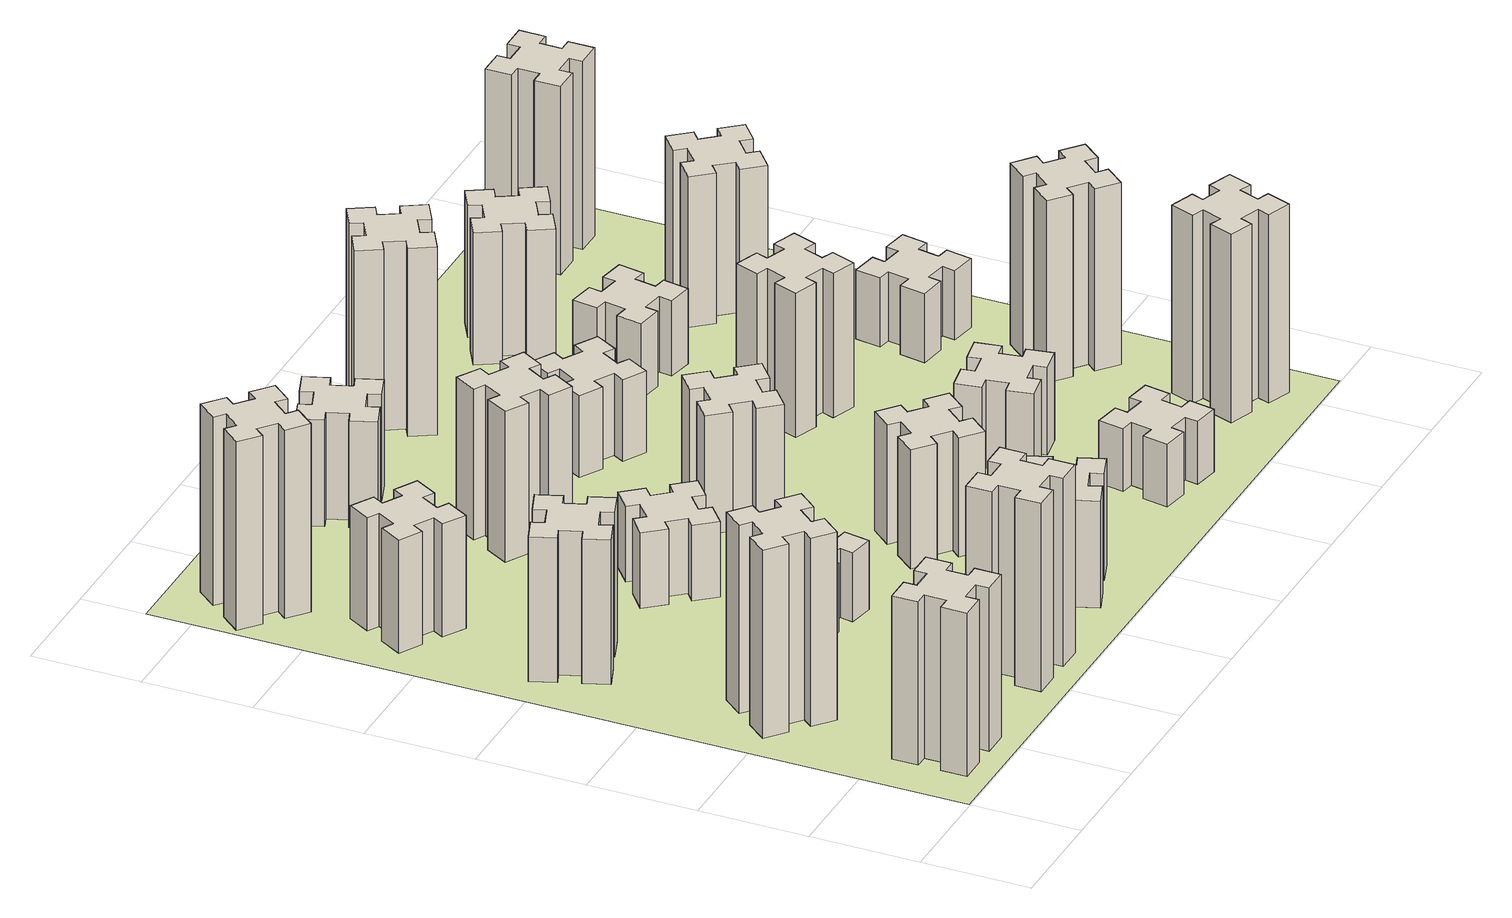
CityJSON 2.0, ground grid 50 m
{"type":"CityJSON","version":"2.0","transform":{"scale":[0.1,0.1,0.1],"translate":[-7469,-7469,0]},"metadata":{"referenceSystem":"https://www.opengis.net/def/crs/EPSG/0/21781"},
"CityObjects":{
"building1":{"type":"Building","attributes":{"class":"1000","function":"1000","usage":"1000","yearOfConstruction":2016,"roofType":"1000","measuredHeight":78,"storeysAboveGround":30,"storeysBelowGround":0},"geometry":[{"type":"Solid","lod":"1","boundaries":[[[[0,1,2,3,4,5,6,7,8,9,10,11,12,13,14,15,16,17,18,19]],[[17,16,20,21]],[[16,15,22,20]],[[15,14,23,22]],[[14,13,24,23]],[[13,12,25,24]],[[12,11,26,25]],[[11,10,27,26]],[[10,9,28,27]],[[9,8,29,28]],[[8,7,30,29]],[[7,6,31,30]],[[6,5,32,31]],[[5,4,33,32]],[[4,3,34,33]],[[3,2,35,34]],[[2,1,36,35]],[[1,0,37,36]],[[0,19,38,37]],[[19,18,39,38]],[[18,17,21,39]],[[24,25,26,27,28,29,30,31,32,33,34,35,36,37,38,39,21,20,22,23]]]]}]},
"building2":{"type":"Building","attributes":{"class":"1000","function":"1000","usage":"1000","yearOfConstruction":2016,"roofType":"1000","measuredHeight":90,"storeysAboveGround":30,"storeysBelowGround":0},"geometry":[{"type":"Solid","lod":"1","boundaries":[[[[40,41,42,43,44,45,46,47,48,49,50,51,52,53,54,55,56,57,58,59]],[[57,56,60,61]],[[56,55,62,60]],[[55,54,63,62]],[[54,53,64,63]],[[53,52,65,64]],[[52,51,66,65]],[[51,50,67,66]],[[50,49,68,67]],[[49,48,69,68]],[[48,47,70,69]],[[47,46,71,70]],[[46,45,72,71]],[[45,44,73,72]],[[44,43,74,73]],[[43,42,75,74]],[[42,41,76,75]],[[41,40,77,76]],[[40,59,78,77]],[[59,58,79,78]],[[58,57,61,79]],[[64,65,66,67,68,69,70,71,72,73,74,75,76,77,78,79,61,60,62,63]]]]}]},
"building3":{"type":"Building","attributes":{"class":"1000","function":"1000","usage":"1000","yearOfConstruction":2016,"roofType":"1000","measuredHeight":69,"storeysAboveGround":30,"storeysBelowGround":0},"geometry":[{"type":"Solid","lod":"1","boundaries":[[[[80,81,82,83,84,85,86,87,88,89,90,91,92,93,94,95,96,97,98,99]],[[97,96,100,101]],[[96,95,102,100]],[[95,94,103,102]],[[94,93,104,103]],[[93,92,105,104]],[[92,91,106,105]],[[91,90,107,106]],[[90,89,108,107]],[[89,88,109,108]],[[88,87,110,109]],[[87,86,111,110]],[[86,85,112,111]],[[85,84,113,112]],[[84,83,114,113]],[[83,82,115,114]],[[82,81,116,115]],[[81,80,117,116]],[[80,99,118,117]],[[99,98,119,118]],[[98,97,101,119]],[[104,105,106,107,108,109,110,111,112,113,114,115,116,117,118,119,101,100,102,103]]]]}]},
"building4":{"type":"Building","attributes":{"class":"1000","function":"1000","usage":"1000","yearOfConstruction":2016,"roofType":"1000","measuredHeight":54,"storeysAboveGround":30,"storeysBelowGround":0},"geometry":[{"type":"Solid","lod":"1","boundaries":[[[[120,121,122,123,124,125,126,127,128,129,130,131,132,133,134,135,136,137,138,139]],[[137,136,140,141]],[[136,135,142,140]],[[135,134,143,142]],[[134,133,144,143]],[[133,132,145,144]],[[132,131,146,145]],[[131,130,147,146]],[[130,129,148,147]],[[129,128,149,148]],[[128,127,150,149]],[[127,126,151,150]],[[126,125,152,151]],[[125,124,153,152]],[[124,123,154,153]],[[123,122,155,154]],[[122,121,156,155]],[[121,120,157,156]],[[120,139,158,157]],[[139,138,159,158]],[[138,137,141,159]],[[144,145,146,147,148,149,150,151,152,153,154,155,156,157,158,159,141,140,142,143]]]]}]},
"building5":{"type":"Building","attributes":{"class":"1000","function":"1000","usage":"1000","yearOfConstruction":2016,"roofType":"1000","measuredHeight":90,"storeysAboveGround":30,"storeysBelowGround":0},"geometry":[{"type":"Solid","lod":"1","boundaries":[[[[160,161,162,163,164,165,166,167,168,169,170,171,172,173,174,175,176,177,178,179]],[[177,176,180,181]],[[176,175,182,180]],[[175,174,183,182]],[[174,173,184,183]],[[173,172,185,184]],[[172,171,186,185]],[[171,170,187,186]],[[170,169,188,187]],[[169,168,189,188]],[[168,167,190,189]],[[167,166,191,190]],[[166,165,192,191]],[[165,164,193,192]],[[164,163,194,193]],[[163,162,195,194]],[[162,161,196,195]],[[161,160,197,196]],[[160,179,198,197]],[[179,178,199,198]],[[178,177,181,199]],[[184,185,186,187,188,189,190,191,192,193,194,195,196,197,198,199,181,180,182,183]]]]}]},
"building6":{"type":"Building","attributes":{"class":"1000","function":"1000","usage":"1000","yearOfConstruction":2016,"roofType":"1000","measuredHeight":90,"storeysAboveGround":30,"storeysBelowGround":0},"geometry":[{"type":"Solid","lod":"1","boundaries":[[[[200,201,202,203,204,205,206,207,208,209,210,211,212,213,214,215,216,217,218,219]],[[217,216,220,221]],[[216,215,222,220]],[[215,214,223,222]],[[214,213,224,223]],[[213,212,225,224]],[[212,211,226,225]],[[211,210,227,226]],[[210,209,228,227]],[[209,208,229,228]],[[208,207,230,229]],[[207,206,231,230]],[[206,205,232,231]],[[205,204,233,232]],[[204,203,234,233]],[[203,202,235,234]],[[202,201,236,235]],[[201,200,237,236]],[[200,219,238,237]],[[219,218,239,238]],[[218,217,221,239]],[[224,225,226,227,228,229,230,231,232,233,234,235,236,237,238,239,221,220,222,223]]]]}]},
"building7":{"type":"Building","attributes":{"class":"1000","function":"1000","usage":"1000","yearOfConstruction":2016,"roofType":"1000","measuredHeight":33,"storeysAboveGround":30,"storeysBelowGround":0},"geometry":[{"type":"Solid","lod":"1","boundaries":[[[[240,241,242,243,244,245,246,247,248,249,250,251,252,253,254,255,256,257,258,259]],[[257,256,260,261]],[[256,255,262,260]],[[255,254,263,262]],[[254,253,264,263]],[[253,252,265,264]],[[252,251,266,265]],[[251,250,267,266]],[[250,249,268,267]],[[249,248,269,268]],[[248,247,270,269]],[[247,246,271,270]],[[246,245,272,271]],[[245,244,273,272]],[[244,243,274,273]],[[243,242,275,274]],[[242,241,276,275]],[[241,240,277,276]],[[240,259,278,277]],[[259,258,279,278]],[[258,257,261,279]],[[264,265,266,267,268,269,270,271,272,273,274,275,276,277,278,279,261,260,262,263]]]]}]},
"building8":{"type":"Building","attributes":{"class":"1000","function":"1000","usage":"1000","yearOfConstruction":2016,"roofType":"1000","measuredHeight":36,"storeysAboveGround":30,"storeysBelowGround":0},"geometry":[{"type":"Solid","lod":"1","boundaries":[[[[280,281,282,283,284,285,286,287,288,289,290,291,292,293,294,295,296,297,298,299]],[[297,296,300,301]],[[296,295,302,300]],[[295,294,303,302]],[[294,293,304,303]],[[293,292,305,304]],[[292,291,306,305]],[[291,290,307,306]],[[290,289,308,307]],[[289,288,309,308]],[[288,287,310,309]],[[287,286,311,310]],[[286,285,312,311]],[[285,284,313,312]],[[284,283,314,313]],[[283,282,315,314]],[[282,281,316,315]],[[281,280,317,316]],[[280,299,318,317]],[[299,298,319,318]],[[298,297,301,319]],[[304,305,306,307,308,309,310,311,312,313,314,315,316,317,318,319,301,300,302,303]]]]}]},
"building9":{"type":"Building","attributes":{"class":"1000","function":"1000","usage":"1000","yearOfConstruction":2016,"roofType":"1000","measuredHeight":51,"storeysAboveGround":30,"storeysBelowGround":0},"geometry":[{"type":"Solid","lod":"1","boundaries":[[[[320,321,322,323,324,325,326,327,328,329,330,331,332,333,334,335,336,337,338,339]],[[337,336,340,341]],[[336,335,342,340]],[[335,334,343,342]],[[334,333,344,343]],[[333,332,345,344]],[[332,331,346,345]],[[331,330,347,346]],[[330,329,348,347]],[[329,328,349,348]],[[328,327,350,349]],[[327,326,351,350]],[[326,325,352,351]],[[325,324,353,352]],[[324,323,354,353]],[[323,322,355,354]],[[322,321,356,355]],[[321,320,357,356]],[[320,339,358,357]],[[339,338,359,358]],[[338,337,341,359]],[[344,345,346,347,348,349,350,351,352,353,354,355,356,357,358,359,341,340,342,343]]]]}]},
"building10":{"type":"Building","attributes":{"class":"1000","function":"1000","usage":"1000","yearOfConstruction":2016,"roofType":"1000","measuredHeight":72,"storeysAboveGround":30,"storeysBelowGround":0},"geometry":[{"type":"Solid","lod":"1","boundaries":[[[[360,361,362,363,364,365,366,367,368,369,370,371,372,373,374,375,376,377,378,379]],[[377,376,380,381]],[[376,375,382,380]],[[375,374,383,382]],[[374,373,384,383]],[[373,372,385,384]],[[372,371,386,385]],[[371,370,387,386]],[[370,369,388,387]],[[369,368,389,388]],[[368,367,390,389]],[[367,366,391,390]],[[366,365,392,391]],[[365,364,393,392]],[[364,363,394,393]],[[363,362,395,394]],[[362,361,396,395]],[[361,360,397,396]],[[360,379,398,397]],[[379,378,399,398]],[[378,377,381,399]],[[384,385,386,387,388,389,390,391,392,393,394,395,396,397,398,399,381,380,382,383]]]]}]},
"building11":{"type":"Building","attributes":{"class":"1000","function":"1000","usage":"1000","yearOfConstruction":2016,"roofType":"1000","measuredHeight":51,"storeysAboveGround":30,"storeysBelowGround":0},"geometry":[{"type":"Solid","lod":"1","boundaries":[[[[400,401,402,403,404,405,406,407,408,409,410,411,412,413,414,415,416,417,418,419]],[[417,416,420,421]],[[416,415,422,420]],[[415,414,423,422]],[[414,413,424,423]],[[413,412,425,424]],[[412,411,426,425]],[[411,410,427,426]],[[410,409,428,427]],[[409,408,429,428]],[[408,407,430,429]],[[407,406,431,430]],[[406,405,432,431]],[[405,404,433,432]],[[404,403,434,433]],[[403,402,435,434]],[[402,401,436,435]],[[401,400,437,436]],[[400,419,438,437]],[[419,418,439,438]],[[418,417,421,439]],[[424,425,426,427,428,429,430,431,432,433,434,435,436,437,438,439,421,420,422,423]]]]}]},
"building12":{"type":"Building","attributes":{"class":"1000","function":"1000","usage":"1000","yearOfConstruction":2016,"roofType":"1000","measuredHeight":57,"storeysAboveGround":30,"storeysBelowGround":0},"geometry":[{"type":"Solid","lod":"1","boundaries":[[[[440,441,442,443,444,445,446,447,448,449,450,451,452,453,454,455,456,457,458,459]],[[457,456,460,461]],[[456,455,462,460]],[[455,454,463,462]],[[454,453,464,463]],[[453,452,465,464]],[[452,451,466,465]],[[451,450,467,466]],[[450,449,468,467]],[[449,448,469,468]],[[448,447,470,469]],[[447,446,471,470]],[[446,445,472,471]],[[445,444,473,472]],[[444,443,474,473]],[[443,442,475,474]],[[442,441,476,475]],[[441,440,477,476]],[[440,459,478,477]],[[459,458,479,478]],[[458,457,461,479]],[[464,465,466,467,468,469,470,471,472,473,474,475,476,477,478,479,461,460,462,463]]]]}]},
"building13":{"type":"Building","attributes":{"class":"1000","function":"1000","usage":"1000","yearOfConstruction":2016,"roofType":"1000","measuredHeight":57,"storeysAboveGround":30,"storeysBelowGround":0},"geometry":[{"type":"Solid","lod":"1","boundaries":[[[[480,481,482,483,484,485,486,487,488,489,490,491,492,493,494,495,496,497,498,499]],[[497,496,500,501]],[[496,495,502,500]],[[495,494,503,502]],[[494,493,504,503]],[[493,492,505,504]],[[492,491,506,505]],[[491,490,507,506]],[[490,489,508,507]],[[489,488,509,508]],[[488,487,510,509]],[[487,486,511,510]],[[486,485,512,511]],[[485,484,513,512]],[[484,483,514,513]],[[483,482,515,514]],[[482,481,516,515]],[[481,480,517,516]],[[480,499,518,517]],[[499,498,519,518]],[[498,497,501,519]],[[504,505,506,507,508,509,510,511,512,513,514,515,516,517,518,519,501,500,502,503]]]]}]},
"building14":{"type":"Building","attributes":{"class":"1000","function":"1000","usage":"1000","yearOfConstruction":2016,"roofType":"1000","measuredHeight":39,"storeysAboveGround":30,"storeysBelowGround":0},"geometry":[{"type":"Solid","lod":"1","boundaries":[[[[520,521,522,523,524,525,526,527,528,529,530,531,532,533,534,535,536,537,538,539]],[[537,536,540,541]],[[536,535,542,540]],[[535,534,543,542]],[[534,533,544,543]],[[533,532,545,544]],[[532,531,546,545]],[[531,530,547,546]],[[530,529,548,547]],[[529,528,549,548]],[[528,527,550,549]],[[527,526,551,550]],[[526,525,552,551]],[[525,524,553,552]],[[524,523,554,553]],[[523,522,555,554]],[[522,521,556,555]],[[521,520,557,556]],[[520,539,558,557]],[[539,538,559,558]],[[538,537,541,559]],[[544,545,546,547,548,549,550,551,552,553,554,555,556,557,558,559,541,540,542,543]]]]}]},
"building15":{"type":"Building","attributes":{"class":"1000","function":"1000","usage":"1000","yearOfConstruction":2016,"roofType":"1000","measuredHeight":30,"storeysAboveGround":30,"storeysBelowGround":0},"geometry":[{"type":"Solid","lod":"1","boundaries":[[[[560,561,562,563,564,565,566,567,568,569,570,571,572,573,574,575,576,577,578,579]],[[577,576,580,581]],[[576,575,582,580]],[[575,574,583,582]],[[574,573,584,583]],[[573,572,585,584]],[[572,571,586,585]],[[571,570,587,586]],[[570,569,588,587]],[[569,568,589,588]],[[568,567,590,589]],[[567,566,591,590]],[[566,565,592,591]],[[565,564,593,592]],[[564,563,594,593]],[[563,562,595,594]],[[562,561,596,595]],[[561,560,597,596]],[[560,579,598,597]],[[579,578,599,598]],[[578,577,581,599]],[[584,585,586,587,588,589,590,591,592,593,594,595,596,597,598,599,581,580,582,583]]]]}]},
"building16":{"type":"Building","attributes":{"class":"1000","function":"1000","usage":"1000","yearOfConstruction":2016,"roofType":"1000","measuredHeight":90,"storeysAboveGround":30,"storeysBelowGround":0},"geometry":[{"type":"Solid","lod":"1","boundaries":[[[[600,601,602,603,604,605,606,607,608,609,610,611,612,613,614,615,616,617,618,619]],[[617,616,620,621]],[[616,615,622,620]],[[615,614,623,622]],[[614,613,624,623]],[[613,612,625,624]],[[612,611,626,625]],[[611,610,627,626]],[[610,609,628,627]],[[609,608,629,628]],[[608,607,630,629]],[[607,606,631,630]],[[606,605,632,631]],[[605,604,633,632]],[[604,603,634,633]],[[603,602,635,634]],[[602,601,636,635]],[[601,600,637,636]],[[600,619,638,637]],[[619,618,639,638]],[[618,617,621,639]],[[624,625,626,627,628,629,630,631,632,633,634,635,636,637,638,639,621,620,622,623]]]]}]},
"building17":{"type":"Building","attributes":{"class":"1000","function":"1000","usage":"1000","yearOfConstruction":2016,"roofType":"1000","measuredHeight":42,"storeysAboveGround":30,"storeysBelowGround":0},"geometry":[{"type":"Solid","lod":"1","boundaries":[[[[640,641,642,643,644,645,646,647,648,649,650,651,652,653,654,655,656,657,658,659]],[[657,656,660,661]],[[656,655,662,660]],[[655,654,663,662]],[[654,653,664,663]],[[653,652,665,664]],[[652,651,666,665]],[[651,650,667,666]],[[650,649,668,667]],[[649,648,669,668]],[[648,647,670,669]],[[647,646,671,670]],[[646,645,672,671]],[[645,644,673,672]],[[644,643,674,673]],[[643,642,675,674]],[[642,641,676,675]],[[641,640,677,676]],[[640,659,678,677]],[[659,658,679,678]],[[658,657,661,679]],[[664,665,666,667,668,669,670,671,672,673,674,675,676,677,678,679,661,660,662,663]]]]}]},
"building18":{"type":"Building","attributes":{"class":"1000","function":"1000","usage":"1000","yearOfConstruction":2016,"roofType":"1000","measuredHeight":69,"storeysAboveGround":30,"storeysBelowGround":0},"geometry":[{"type":"Solid","lod":"1","boundaries":[[[[680,681,682,683,684,685,686,687,688,689,690,691,692,693,694,695,696,697,698,699]],[[697,696,700,701]],[[696,695,702,700]],[[695,694,703,702]],[[694,693,704,703]],[[693,692,705,704]],[[692,691,706,705]],[[691,690,707,706]],[[690,689,708,707]],[[689,688,709,708]],[[688,687,710,709]],[[687,686,711,710]],[[686,685,712,711]],[[685,684,713,712]],[[684,683,714,713]],[[683,682,715,714]],[[682,681,716,715]],[[681,680,717,716]],[[680,699,718,717]],[[699,698,719,718]],[[698,697,701,719]],[[704,705,706,707,708,709,710,711,712,713,714,715,716,717,718,719,701,700,702,703]]]]}]},
"building19":{"type":"Building","attributes":{"class":"1000","function":"1000","usage":"1000","yearOfConstruction":2016,"roofType":"1000","measuredHeight":36,"storeysAboveGround":30,"storeysBelowGround":0},"geometry":[{"type":"Solid","lod":"1","boundaries":[[[[720,721,722,723,724,725,726,727,728,729,730,731,732,733,734,735,736,737,738,739]],[[737,736,740,741]],[[736,735,742,740]],[[735,734,743,742]],[[734,733,744,743]],[[733,732,745,744]],[[732,731,746,745]],[[731,730,747,746]],[[730,729,748,747]],[[729,728,749,748]],[[728,727,750,749]],[[727,726,751,750]],[[726,725,752,751]],[[725,724,753,752]],[[724,723,754,753]],[[723,722,755,754]],[[722,721,756,755]],[[721,720,757,756]],[[720,739,758,757]],[[739,738,759,758]],[[738,737,741,759]],[[744,745,746,747,748,749,750,751,752,753,754,755,756,757,758,759,741,740,742,743]]]]}]},
"building20":{"type":"Building","attributes":{"class":"1000","function":"1000","usage":"1000","yearOfConstruction":2016,"roofType":"1000","measuredHeight":90,"storeysAboveGround":30,"storeysBelowGround":0},"geometry":[{"type":"Solid","lod":"1","boundaries":[[[[760,761,762,763,764,765,766,767,768,769,770,771,772,773,774,775,776,777,778,779]],[[777,776,780,781]],[[776,775,782,780]],[[775,774,783,782]],[[774,773,784,783]],[[773,772,785,784]],[[772,771,786,785]],[[771,770,787,786]],[[770,769,788,787]],[[769,768,789,788]],[[768,767,790,789]],[[767,766,791,790]],[[766,765,792,791]],[[765,764,793,792]],[[764,763,794,793]],[[763,762,795,794]],[[762,761,796,795]],[[761,760,797,796]],[[760,779,798,797]],[[779,778,799,798]],[[778,777,781,799]],[[784,785,786,787,788,789,790,791,792,793,794,795,796,797,798,799,781,780,782,783]]]]}]},
"building21":{"type":"Building","attributes":{"class":"1000","function":"1000","usage":"1000","yearOfConstruction":2016,"roofType":"1000","measuredHeight":63,"storeysAboveGround":30,"storeysBelowGround":0},"geometry":[{"type":"Solid","lod":"1","boundaries":[[[[800,801,802,803,804,805,806,807,808,809,810,811,812,813,814,815,816,817,818,819]],[[817,816,820,821]],[[816,815,822,820]],[[815,814,823,822]],[[814,813,824,823]],[[813,812,825,824]],[[812,811,826,825]],[[811,810,827,826]],[[810,809,828,827]],[[809,808,829,828]],[[808,807,830,829]],[[807,806,831,830]],[[806,805,832,831]],[[805,804,833,832]],[[804,803,834,833]],[[803,802,835,834]],[[802,801,836,835]],[[801,800,837,836]],[[800,819,838,837]],[[819,818,839,838]],[[818,817,821,839]],[[824,825,826,827,828,829,830,831,832,833,834,835,836,837,838,839,821,820,822,823]]]]}]},
"building22":{"type":"Building","attributes":{"class":"1000","function":"1000","usage":"1000","yearOfConstruction":2016,"roofType":"1000","measuredHeight":87,"storeysAboveGround":30,"storeysBelowGround":0},"geometry":[{"type":"Solid","lod":"1","boundaries":[[[[840,841,842,843,844,845,846,847,848,849,850,851,852,853,854,855,856,857,858,859]],[[857,856,860,861]],[[856,855,862,860]],[[855,854,863,862]],[[854,853,864,863]],[[853,852,865,864]],[[852,851,866,865]],[[851,850,867,866]],[[850,849,868,867]],[[849,848,869,868]],[[848,847,870,869]],[[847,846,871,870]],[[846,845,872,871]],[[845,844,873,872]],[[844,843,874,873]],[[843,842,875,874]],[[842,841,876,875]],[[841,840,877,876]],[[840,859,878,877]],[[859,858,879,878]],[[858,857,861,879]],[[864,865,866,867,868,869,870,871,872,873,874,875,876,877,878,879,861,860,862,863]]]]}]},
"building23":{"type":"Building","attributes":{"class":"1000","function":"1000","usage":"1000","yearOfConstruction":2016,"roofType":"1000","measuredHeight":33,"storeysAboveGround":30,"storeysBelowGround":0},"geometry":[{"type":"Solid","lod":"1","boundaries":[[[[880,881,882,883,884,885,886,887,888,889,890,891,892,893,894,895,896,897,898,899]],[[897,896,900,901]],[[896,895,902,900]],[[895,894,903,902]],[[894,893,904,903]],[[893,892,905,904]],[[892,891,906,905]],[[891,890,907,906]],[[890,889,908,907]],[[889,888,909,908]],[[888,887,910,909]],[[887,886,911,910]],[[886,885,912,911]],[[885,884,913,912]],[[884,883,914,913]],[[883,882,915,914]],[[882,881,916,915]],[[881,880,917,916]],[[880,899,918,917]],[[899,898,919,918]],[[898,897,901,919]],[[904,905,906,907,908,909,910,911,912,913,914,915,916,917,918,919,901,900,902,903]]]]}]},
"building24":{"type":"Building","attributes":{"class":"1000","function":"1000","usage":"1000","yearOfConstruction":2016,"roofType":"1000","measuredHeight":72,"storeysAboveGround":30,"storeysBelowGround":0},"geometry":[{"type":"Solid","lod":"1","boundaries":[[[[920,921,922,923,924,925,926,927,928,929,930,931,932,933,934,935,936,937,938,939]],[[937,936,940,941]],[[936,935,942,940]],[[935,934,943,942]],[[934,933,944,943]],[[933,932,945,944]],[[932,931,946,945]],[[931,930,947,946]],[[930,929,948,947]],[[929,928,949,948]],[[928,927,950,949]],[[927,926,951,950]],[[926,925,952,951]],[[925,924,953,952]],[[924,923,954,953]],[[923,922,955,954]],[[922,921,956,955]],[[921,920,957,956]],[[920,939,958,957]],[[939,938,959,958]],[[938,937,941,959]],[[944,945,946,947,948,949,950,951,952,953,954,955,956,957,958,959,941,940,942,943]]]]}]},
"building25":{"type":"Building","attributes":{"class":"1000","function":"1000","usage":"1000","yearOfConstruction":2016,"roofType":"1000","measuredHeight":90,"storeysAboveGround":30,"storeysBelowGround":0},"geometry":[{"type":"Solid","lod":"1","boundaries":[[[[960,961,962,963,964,965,966,967,968,969,970,971,972,973,974,975,976,977,978,979]],[[977,976,980,981]],[[976,975,982,980]],[[975,974,983,982]],[[974,973,984,983]],[[973,972,985,984]],[[972,971,986,985]],[[971,970,987,986]],[[970,969,988,987]],[[969,968,989,988]],[[968,967,990,989]],[[967,966,991,990]],[[966,965,992,991]],[[965,964,993,992]],[[964,963,994,993]],[[963,962,995,994]],[[962,961,996,995]],[[961,960,997,996]],[[960,979,998,997]],[[979,978,999,998]],[[978,977,981,999]],[[984,985,986,987,988,989,990,991,992,993,994,995,996,997,998,999,981,980,982,983]]]]}]},
"landuse1":{"type":"LandUse","attributes":{"name":"plot1","function":"1010"},"geometry":[{"type":"MultiSurface","lod":"1","boundaries":[[[1000,1001,1002,1003]]]}]}
},
"vertices":[
[265,325,0],[265,225,0],[205,225,0],[205,105,0],[325,105,0],[325,165,0],[425,165,0],[425,105,0],[545,105,0],[545,225,0],[485,225,0],[485,325,0],[545,325,0],[545,445,0],[425,445,0],[425,385,0],[325,385,0],[325,445,0],[205,445,0],[205,325,0],[325,385,780],[325,445,780],[425,385,780],[425,445,780],[545,445,780],[545,325,780],[485,325,780],[485,225,780],[545,225,780],[545,105,780],[425,105,780],[425,165,780],[325,165,780],[325,105,780],[205,105,780],[205,225,780],[265,225,780],[265,325,780],[205,325,780],[205,445,780],
[484,1067,0],[408,1132,0],[446,1178,0],[354,1255,0],[277,1163,0],[323,1124,0],[259,1048,0],[213,1086,0],[136,994,0],[228,917,0],[266,963,0],[343,899,0],[304,853,0],[396,776,0],[473,868,0],[427,906,0],[492,983,0],[538,944,0],[615,1036,0],[523,1113,0],[492,983,900],[538,944,900],[427,906,900],[473,868,900],[396,776,900],[304,853,900],[343,899,900],[266,963,900],[228,917,900],[136,994,900],[213,1086,900],[259,1048,900],[323,1124,900],[277,1163,900],[354,1255,900],[446,1178,900],[408,1132,900],[484,1067,900],[523,1113,900],[615,1036,900],
[366,1835,0],[460,1869,0],[480,1813,0],[593,1854,0],[552,1967,0],[496,1946,0],[462,2040,0],[518,2060,0],[477,2173,0],[364,2132,0],[385,2076,0],[291,2042,0],[270,2098,0],[157,2057,0],[199,1944,0],[255,1965,0],[289,1871,0],[233,1850,0],[274,1737,0],[387,1779,0],[289,1871,690],[233,1850,690],[255,1965,690],[199,1944,690],[157,2057,690],[270,2098,690],[291,2042,690],[385,2076,690],[364,2132,690],[477,2173,690],[518,2060,690],[462,2040,690],[496,1946,690],[552,1967,690],[593,1854,690],[480,1813,690],[460,1869,690],[366,1835,690],[387,1779,690],[274,1737,690],
[446,2597,0],[496,2684,0],[548,2654,0],[608,2758,0],[504,2818,0],[474,2766,0],[387,2816,0],[417,2868,0],[313,2928,0],[253,2824,0],[305,2794,0],[255,2707,0],[203,2737,0],[143,2633,0],[247,2573,0],[277,2625,0],[364,2575,0],[334,2523,0],[438,2463,0],[498,2567,0],[364,2575,540],[334,2523,540],[277,2625,540],[247,2573,540],[143,2633,540],[203,2737,540],[255,2707,540],[305,2794,540],[253,2824,540],[313,2928,540],[417,2868,540],[387,2816,540],[474,2766,540],[504,2818,540],[608,2758,540],[548,2654,540],[496,2684,540],[446,2597,540],[498,2567,540],[438,2463,540],
[1065,165,0],[1165,165,0],[1165,105,0],[1285,105,0],[1285,225,0],[1225,225,0],[1225,325,0],[1285,325,0],[1285,445,0],[1165,445,0],[1165,385,0],[1065,385,0],[1065,445,0],[945,445,0],[945,325,0],[1005,325,0],[1005,225,0],[945,225,0],[945,105,0],[1065,105,0],[1005,225,900],[945,225,900],[1005,325,900],[945,325,900],[945,445,900],[1065,445,900],[1065,385,900],[1165,385,900],[1165,445,900],[1285,445,900],[1285,325,900],[1225,325,900],[1225,225,900],[1285,225,900],[1285,105,900],[1165,105,900],[1165,165,900],[1065,165,900],[1065,105,900],[945,105,900],
[384,3387,0],[308,3452,0],[346,3498,0],[254,3575,0],[177,3483,0],[223,3444,0],[159,3368,0],[113,3406,0],[36,3314,0],[128,3237,0],[166,3283,0],[243,3219,0],[204,3173,0],[296,3096,0],[373,3188,0],[327,3226,0],[392,3303,0],[438,3264,0],[515,3356,0],[423,3433,0],[392,3303,900],[438,3264,900],[327,3226,900],[373,3188,900],[296,3096,900],[204,3173,900],[243,3219,900],[166,3283,900],[128,3237,900],[36,3314,900],[113,3406,900],[159,3368,900],[223,3444,900],[177,3483,900],[254,3575,900],[346,3498,900],[308,3452,900],[384,3387,900],[423,3433,900],[515,3356,900],
[1047,1116,0],[1145,1098,0],[1135,1039,0],[1253,1018,0],[1274,1137,0],[1215,1147,0],[1232,1245,0],[1291,1235,0],[1312,1353,0],[1194,1374,0],[1184,1315,0],[1085,1332,0],[1096,1391,0],[977,1412,0],[957,1294,0],[1016,1284,0],[998,1185,0],[939,1196,0],[918,1077,0],[1037,1057,0],[998,1185,330],[939,1196,330],[1016,1284,330],[957,1294,330],[977,1412,330],[1096,1391,330],[1085,1332,330],[1184,1315,330],[1194,1374,330],[1312,1353,330],[1291,1235,330],[1232,1245,330],[1215,1147,330],[1274,1137,330],[1253,1018,330],[1135,1039,330],[1145,1098,330],[1047,1116,330],[1037,1057,330],[918,1077,330],
[1083,1972,0],[1006,1907,0],[968,1953,0],[876,1876,0],[953,1784,0],[999,1823,0],[1063,1746,0],[1017,1708,0],[1094,1616,0],[1186,1693,0],[1148,1739,0],[1224,1803,0],[1263,1757,0],[1355,1834,0],[1278,1926,0],[1232,1888,0],[1167,1964,0],[1213,2003,0],[1136,2095,0],[1044,2018,0],[1167,1964,360],[1213,2003,360],[1232,1888,360],[1278,1926,360],[1355,1834,360],[1263,1757,360],[1224,1803,360],[1148,1739,360],[1186,1693,360],[1094,1616,360],[1017,1708,360],[1063,1746,360],[999,1823,360],[953,1784,360],[876,1876,360],[968,1953,360],[1006,1907,360],[1083,1972,360],[1044,2018,360],[1136,2095,360],
[1765,496,0],[1671,462,0],[1650,518,0],[1537,477,0],[1579,364,0],[1635,385,0],[1669,291,0],[1613,270,0],[1654,157,0],[1767,199,0],[1746,255,0],[1840,289,0],[1860,233,0],[1973,274,0],[1932,387,0],[1876,366,0],[1842,460,0],[1898,480,0],[1857,593,0],[1744,552,0],[1842,460,510],[1898,480,510],[1876,366,510],[1932,387,510],[1973,274,510],[1860,233,510],[1840,289,510],[1746,255,510],[1767,199,510],[1654,157,510],[1613,270,510],[1669,291,510],[1635,385,510],[1579,364,510],[1537,477,510],[1650,518,510],[1671,462,510],[1765,496,510],[1744,552,510],[1857,593,510],
[1314,2666,0],[1227,2716,0],[1257,2768,0],[1153,2828,0],[1093,2724,0],[1145,2694,0],[1095,2607,0],[1043,2637,0],[983,2533,0],[1087,2473,0],[1117,2525,0],[1204,2475,0],[1174,2423,0],[1278,2363,0],[1338,2467,0],[1286,2497,0],[1336,2584,0],[1388,2554,0],[1448,2658,0],[1344,2718,0],[1336,2584,720],[1388,2554,720],[1286,2497,720],[1338,2467,720],[1278,2363,720],[1174,2423,720],[1204,2475,720],[1117,2525,720],[1087,2473,720],[983,2533,720],[1043,2637,720],[1095,2607,720],[1145,2694,720],[1093,2724,720],[1153,2828,720],[1257,2768,720],[1227,2716,720],[1314,2666,720],[1344,2718,720],[1448,2658,720],
[1125,3456,0],[1031,3422,0],[1010,3478,0],[897,3437,0],[939,3324,0],[995,3345,0],[1029,3251,0],[973,3230,0],[1014,3117,0],[1127,3159,0],[1106,3215,0],[1200,3249,0],[1220,3193,0],[1333,3234,0],[1292,3347,0],[1236,3326,0],[1202,3420,0],[1258,3440,0],[1217,3553,0],[1104,3512,0],[1202,3420,510],[1258,3440,510],[1236,3326,510],[1292,3347,510],[1333,3234,510],[1220,3193,510],[1200,3249,510],[1106,3215,510],[1127,3159,510],[1014,3117,510],[973,3230,510],[1029,3251,510],[995,3345,510],[939,3324,510],[897,3437,510],[1010,3478,510],[1031,3422,510],[1125,3456,510],[1104,3512,510],[1217,3553,510],
[1803,1124,0],[1739,1048,0],[1693,1086,0],[1616,994,0],[1708,917,0],[1746,963,0],[1823,899,0],[1784,853,0],[1876,776,0],[1953,868,0],[1907,906,0],[1972,983,0],[2018,944,0],[2095,1036,0],[2003,1113,0],[1964,1067,0],[1888,1132,0],[1926,1178,0],[1834,1255,0],[1757,1163,0],[1888,1132,570],[1926,1178,570],[1964,1067,570],[2003,1113,570],[2095,1036,570],[2018,944,570],[1972,983,570],[1907,906,570],[1953,868,570],[1876,776,570],[1784,853,570],[1823,899,570],[1746,963,570],[1708,917,570],[1616,994,570],[1693,1086,570],[1739,1048,570],[1803,1124,570],[1757,1163,570],[1834,1255,570],
[1872,1888,0],[1807,1964,0],[1853,2003,0],[1776,2095,0],[1684,2018,0],[1723,1972,0],[1646,1907,0],[1608,1953,0],[1516,1876,0],[1593,1784,0],[1639,1823,0],[1703,1746,0],[1657,1708,0],[1734,1616,0],[1826,1693,0],[1788,1739,0],[1864,1803,0],[1903,1757,0],[1995,1834,0],[1918,1926,0],[1864,1803,570],[1903,1757,570],[1788,1739,570],[1826,1693,570],[1734,1616,570],[1657,1708,570],[1703,1746,570],[1639,1823,570],[1593,1784,570],[1516,1876,570],[1608,1953,570],[1646,1907,570],[1723,1972,570],[1684,2018,570],[1776,2095,570],[1853,2003,570],[1807,1964,570],[1872,1888,570],[1918,1926,570],[1995,1834,570],
[2026,2497,0],[2076,2584,0],[2128,2554,0],[2188,2658,0],[2084,2718,0],[2054,2666,0],[1967,2716,0],[1997,2768,0],[1893,2828,0],[1833,2724,0],[1885,2694,0],[1835,2607,0],[1783,2637,0],[1723,2533,0],[1827,2473,0],[1857,2525,0],[1944,2475,0],[1914,2423,0],[2018,2363,0],[2078,2467,0],[1944,2475,390],[1914,2423,390],[1857,2525,390],[1827,2473,390],[1723,2533,390],[1783,2637,390],[1835,2607,390],[1885,2694,390],[1833,2724,390],[1893,2828,390],[1997,2768,390],[1967,2716,390],[2054,2666,390],[2084,2718,390],[2188,2658,390],[2128,2554,390],[2076,2584,390],[2026,2497,390],[2078,2467,390],[2018,2363,390],
[2596,444,0],[2578,345,0],[2519,356,0],[2498,237,0],[2617,217,0],[2627,276,0],[2725,258,0],[2715,199,0],[2833,178,0],[2854,297,0],[2795,307,0],[2812,405,0],[2871,395,0],[2892,513,0],[2774,534,0],[2764,475,0],[2665,492,0],[2676,551,0],[2557,572,0],[2537,454,0],[2665,492,300],[2676,551,300],[2764,475,300],[2774,534,300],[2892,513,300],[2871,395,300],[2812,405,300],[2795,307,300],[2854,297,300],[2833,178,300],[2715,199,300],[2725,258,300],[2627,276,300],[2617,217,300],[2498,237,300],[2519,356,300],[2578,345,300],[2596,444,300],[2537,454,300],[2557,572,300],
[1844,3556,0],[1757,3506,0],[1727,3558,0],[1623,3498,0],[1683,3394,0],[1735,3424,0],[1785,3337,0],[1733,3307,0],[1793,3203,0],[1897,3263,0],[1867,3315,0],[1954,3365,0],[1984,3313,0],[2088,3373,0],[2028,3477,0],[1976,3447,0],[1926,3534,0],[1978,3564,0],[1918,3668,0],[1814,3608,0],[1926,3534,900],[1978,3564,900],[1976,3447,900],[2028,3477,900],[2088,3373,900],[1984,3313,900],[1954,3365,900],[1867,3315,900],[1897,3263,900],[1793,3203,900],[1733,3307,900],[1785,3337,900],[1735,3424,900],[1683,3394,900],[1623,3498,900],[1727,3558,900],[1757,3506,900],[1844,3556,900],[1814,3608,900],[1918,3668,900],
[2625,1132,0],[2527,1115,0],[2517,1174,0],[2398,1153,0],[2419,1035,0],[2478,1045,0],[2496,947,0],[2437,937,0],[2457,818,0],[2576,839,0],[2565,898,0],[2664,916,0],[2674,857,0],[2792,877,0],[2771,996,0],[2712,985,0],[2695,1084,0],[2754,1094,0],[2733,1212,0],[2615,1191,0],[2695,1084,420],[2754,1094,420],[2712,985,420],[2771,996,420],[2792,877,420],[2674,857,420],[2664,916,420],[2565,898,420],[2576,839,420],[2457,818,420],[2437,937,420],[2496,947,420],[2478,1045,420],[2419,1035,420],[2398,1153,420],[2517,1174,420],[2527,1115,420],[2625,1132,420],[2615,1191,420],[2733,1212,420],
[2682,1871,0],[2716,1965,0],[2772,1944,0],[2813,2057,0],[2700,2098,0],[2680,2042,0],[2586,2076,0],[2607,2132,0],[2494,2173,0],[2453,2060,0],[2509,2040,0],[2475,1946,0],[2419,1967,0],[2377,1854,0],[2490,1813,0],[2511,1869,0],[2605,1835,0],[2584,1779,0],[2697,1737,0],[2738,1850,0],[2605,1835,690],[2584,1779,690],[2511,1869,690],[2490,1813,690],[2377,1854,690],[2419,1967,690],[2475,1946,690],[2509,2040,690],[2453,2060,690],[2494,2173,690],[2607,2132,690],[2586,2076,690],[2680,2042,690],[2700,2098,690],[2813,2057,690],[2772,1944,690],[2716,1965,690],[2682,1871,690],[2738,1850,690],[2697,1737,690],
[2664,2795,0],[2565,2812,0],[2576,2871,0],[2457,2892,0],[2437,2774,0],[2496,2764,0],[2478,2665,0],[2419,2676,0],[2398,2557,0],[2517,2537,0],[2527,2596,0],[2625,2578,0],[2615,2519,0],[2733,2498,0],[2754,2617,0],[2695,2627,0],[2712,2725,0],[2771,2715,0],[2792,2833,0],[2674,2854,0],[2712,2725,360],[2771,2715,360],[2695,2627,360],[2754,2617,360],[2733,2498,360],[2615,2519,360],[2625,2578,360],[2527,2596,360],[2517,2537,360],[2398,2557,360],[2419,2676,360],[2478,2665,360],[2496,2764,360],[2437,2774,360],[2457,2892,360],[2576,2871,360],[2565,2812,360],[2664,2795,360],[2674,2854,360],[2792,2833,360],
[3520,462,0],[3426,496,0],[3447,552,0],[3334,593,0],[3293,480,0],[3349,460,0],[3315,366,0],[3259,387,0],[3217,274,0],[3330,233,0],[3351,289,0],[3445,255,0],[3424,199,0],[3537,157,0],[3578,270,0],[3522,291,0],[3556,385,0],[3612,364,0],[3653,477,0],[3540,518,0],[3556,385,900],[3612,364,900],[3522,291,900],[3578,270,900],[3537,157,900],[3424,199,900],[3445,255,900],[3351,289,900],[3330,233,900],[3217,274,900],[3259,387,900],[3315,366,900],[3349,460,900],[3293,480,900],[3334,593,900],[3447,552,900],[3426,496,900],[3520,462,900],[3540,518,900],[3653,477,900],
[2716,3247,0],[2666,3334,0],[2718,3364,0],[2658,3468,0],[2554,3408,0],[2584,3356,0],[2497,3306,0],[2467,3358,0],[2363,3298,0],[2423,3194,0],[2475,3224,0],[2525,3137,0],[2473,3107,0],[2533,3003,0],[2637,3063,0],[2607,3115,0],[2694,3165,0],[2724,3113,0],[2828,3173,0],[2768,3277,0],[2694,3165,630],[2724,3113,630],[2607,3115,630],[2637,3063,630],[2533,3003,630],[2473,3107,630],[2525,3137,630],[2475,3224,630],[2423,3194,630],[2363,3298,630],[2467,3358,630],[2497,3306,630],[2584,3356,630],[2554,3408,630],[2658,3468,630],[2718,3364,630],[2666,3334,630],[2716,3247,630],[2768,3277,630],[2828,3173,630],
[3487,1006,0],[3552,1083,0],[3598,1044,0],[3675,1136,0],[3583,1213,0],[3544,1167,0],[3468,1232,0],[3506,1278,0],[3414,1355,0],[3337,1263,0],[3383,1224,0],[3319,1148,0],[3273,1186,0],[3196,1094,0],[3288,1017,0],[3326,1063,0],[3403,999,0],[3364,953,0],[3456,876,0],[3533,968,0],[3403,999,870],[3364,953,870],[3326,1063,870],[3288,1017,870],[3196,1094,870],[3273,1186,870],[3319,1148,870],[3383,1224,870],[3337,1263,870],[3414,1355,870],[3506,1278,870],[3468,1232,870],[3544,1167,870],[3583,1213,870],[3675,1136,870],[3598,1044,870],[3552,1083,870],[3487,1006,870],[3533,968,870],[3456,876,870],
[3267,1656,0],[3365,1638,0],[3355,1579,0],[3473,1558,0],[3494,1677,0],[3435,1687,0],[3452,1785,0],[3511,1775,0],[3532,1893,0],[3414,1914,0],[3404,1855,0],[3305,1872,0],[3316,1931,0],[3197,1952,0],[3177,1834,0],[3236,1824,0],[3218,1725,0],[3159,1736,0],[3138,1617,0],[3257,1597,0],[3218,1725,330],[3159,1736,330],[3236,1824,330],[3177,1834,330],[3197,1952,330],[3316,1931,330],[3305,1872,330],[3404,1855,330],[3414,1914,330],[3532,1893,330],[3511,1775,330],[3452,1785,330],[3435,1687,330],[3494,1677,330],[3473,1558,330],[3355,1579,330],[3365,1638,330],[3267,1656,330],[3257,1597,330],[3138,1617,330],
[3119,2563,0],[3183,2486,0],[3137,2448,0],[3214,2356,0],[3306,2433,0],[3268,2479,0],[3344,2543,0],[3383,2497,0],[3475,2574,0],[3398,2666,0],[3352,2628,0],[3287,2704,0],[3333,2743,0],[3256,2835,0],[3164,2758,0],[3203,2712,0],[3126,2647,0],[3088,2693,0],[2996,2616,0],[3073,2524,0],[3126,2647,720],[3088,2693,720],[3203,2712,720],[3164,2758,720],[3256,2835,720],[3333,2743,720],[3287,2704,720],[3352,2628,720],[3398,2666,720],[3475,2574,720],[3383,2497,720],[3344,2543,720],[3268,2479,720],[3306,2433,720],[3214,2356,720],[3137,2448,720],[3183,2486,720],[3119,2563,720],[3073,2524,720],[2996,2616,720],
[3285,3325,0],[3385,3325,0],[3385,3265,0],[3505,3265,0],[3505,3385,0],[3445,3385,0],[3445,3485,0],[3505,3485,0],[3505,3605,0],[3385,3605,0],[3385,3545,0],[3285,3545,0],[3285,3605,0],[3165,3605,0],[3165,3485,0],[3225,3485,0],[3225,3385,0],[3165,3385,0],[3165,3265,0],[3285,3265,0],[3225,3385,900],[3165,3385,900],[3225,3485,900],[3165,3485,900],[3165,3605,900],[3285,3605,900],[3285,3545,900],[3385,3545,900],[3385,3605,900],[3505,3605,900],[3505,3485,900],[3445,3485,900],[3445,3385,900],[3505,3385,900],[3505,3265,900],[3385,3265,900],[3385,3325,900],[3285,3325,900],[3285,3265,900],[3165,3265,900],
[5,3705,0],[3705,3705,0],[3705,5,0],[5,5,0]
]}
